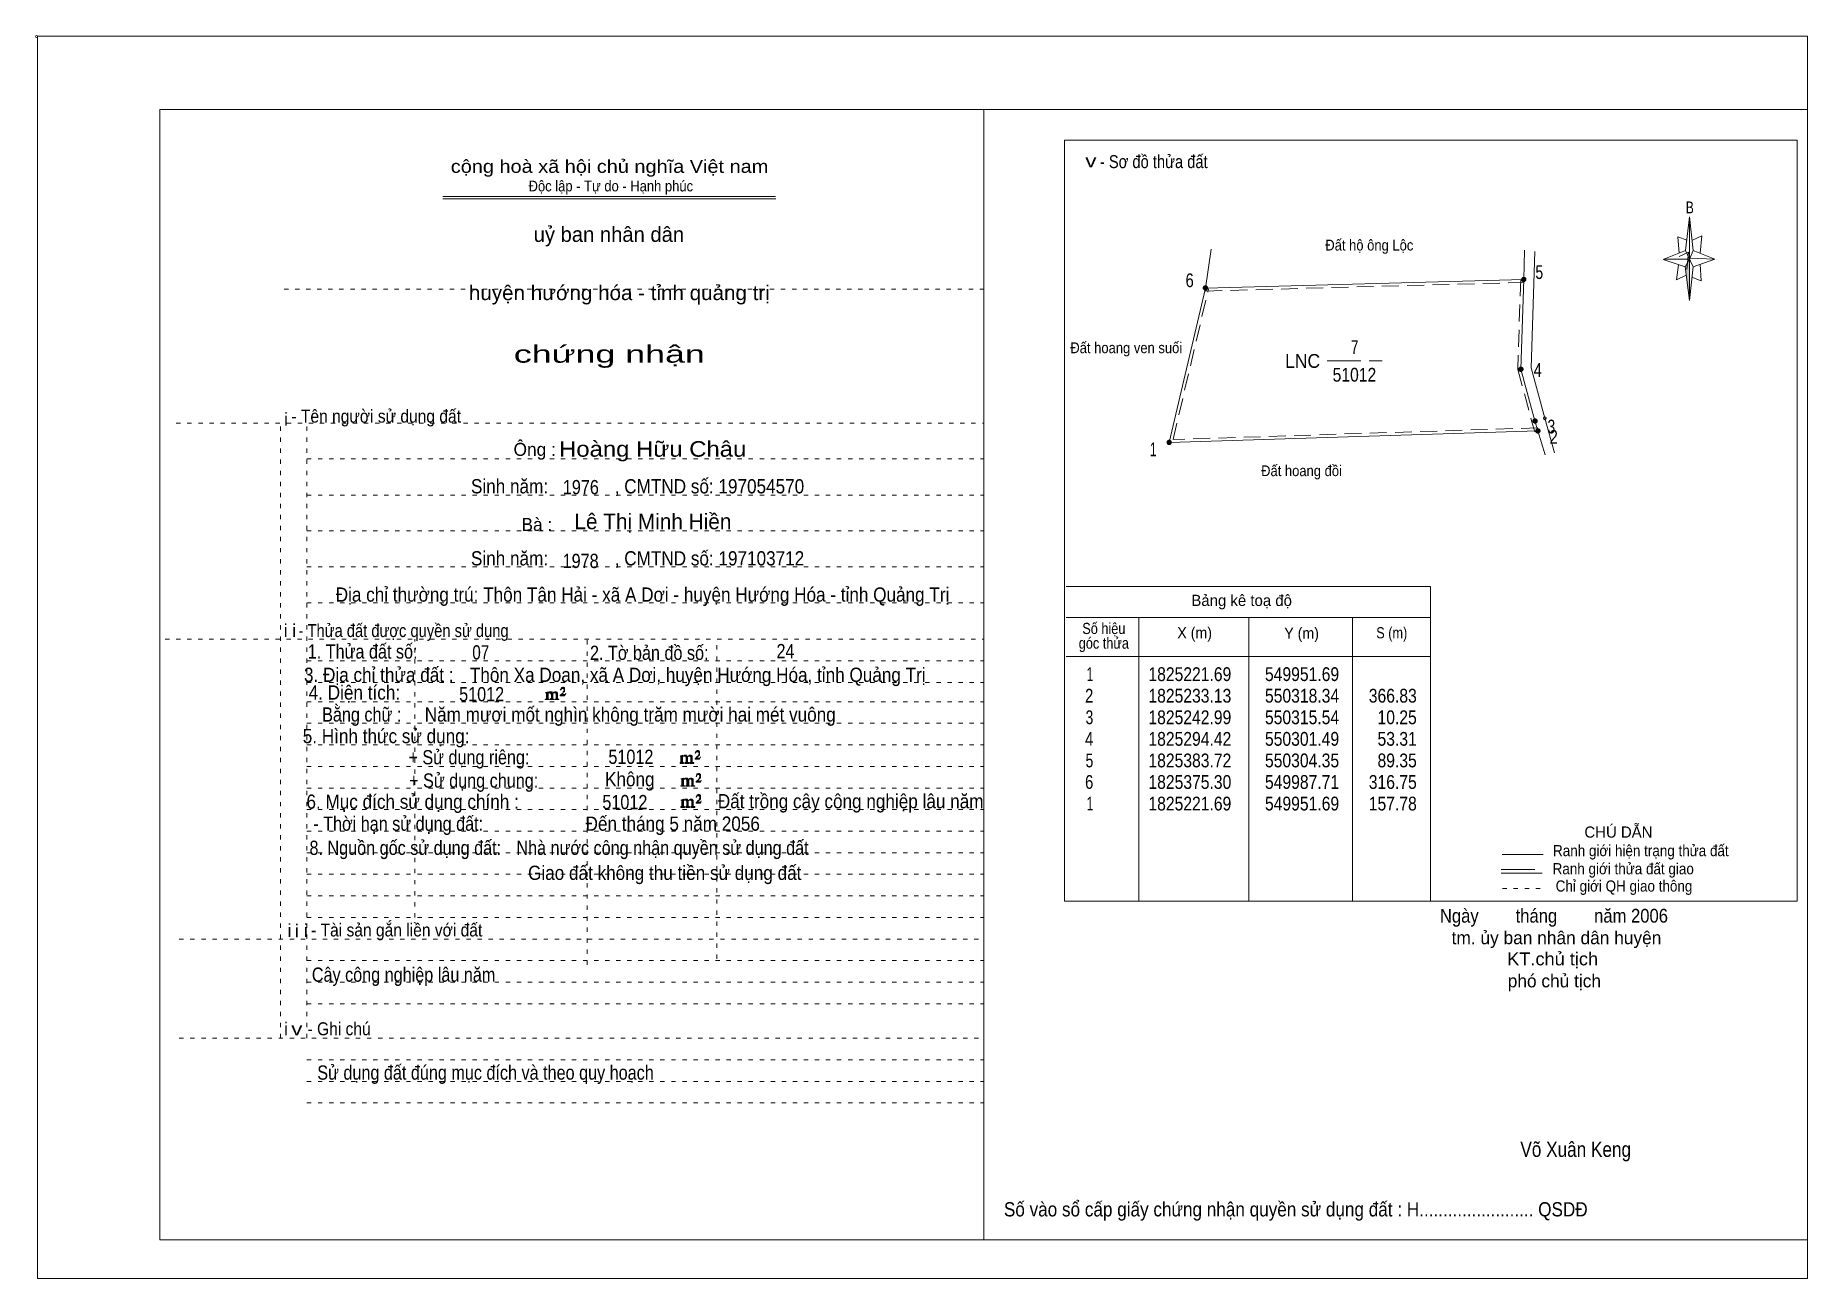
# Model space of a CAD drawing. Header units: centimetres. Extents: x -1.6 to 39.5, y -3.3 to 25.5.
import ezdxf
from ezdxf.enums import TextEntityAlignment as Align

# ---------------------------------------------------------------- set-up
doc = ezdxf.new("R2010")
doc.units = ezdxf.units.CM
doc.header["$LTSCALE"] = 0.13
doc.header["$PDMODE"] = 32
doc.header["$PDSIZE"] = 0.065
for name, pattern in [('DOTTED', [1.5, 0.3, -1.2]), ('LONG_DASHED', [7.5, 6, -1.5]), ('MEDIUM_DASHED', [4.5, 3, -1.5])]:
    doc.linetypes.add(name, pattern=pattern)
for name, color, linetype, lineweight in [('1', 7, 'DOTTED', 13), ('10', 7, 'Continuous', 13), ('32', 7, 'LONG_DASHED', 13), ('33', 7, 'LONG_DASHED', 13), ('4', 7, 'Continuous', 13), ('5', 7, 'Continuous', 13), ('50', 7, 'Continuous', 13)]:
    doc.layers.add(name, color=color, linetype=linetype, lineweight=lineweight)
doc.layers.add('30', color=7, linetype='Continuous')

msp = doc.modelspace()

# ---------------------------------------------------------------- hatches: boundary and pattern name
at = {"layer": '32'}
for points in [[(32.981, 19.839, 1), (32.881, 19.839, 1)], [(25.599, 19.643, 1), (25.499, 19.643, 1)], [(32.915, 17.757, 1), (32.815, 17.757, 1)], [(33.242, 16.558, 1), (33.142, 16.558, 1)], [(24.759, 16.062, 1), (24.66, 16.062, 1)], [(33.307, 16.328, 1), (33.208, 16.328, 1)]]:
    msp.add_hatch(color=256, dxfattribs=at).paths.add_polyline_path(points)
at = {"layer": '5'}
msp.add_hatch(color=256, dxfattribs=at).paths.add_polyline_path([(36.77, 20.31), (36.77, 19.35), (36.67, 20.13)])
at = {"layer": '50'}
for points in [[(10.27, 10.13), (10.27, 10.12), (10.27, 10.11), (10.25, 10.11), (10.24, 10.11), (10.24, 10.1), (10.33, 10.1), (10.33, 10.11), (10.32, 10.11), (10.31, 10.11), (10.31, 10.12), (10.31, 10.13), (10.31, 10.24), (10.31, 10.25), (10.32, 10.26), (10.34, 10.26), (10.35, 10.26), (10.36, 10.26), (10.37, 10.25), (10.39, 10.22), (10.39, 10.13), (10.37, 10.12), (10.37, 10.11), (10.36, 10.11), (10.35, 10.11), (10.35, 10.1), (10.44, 10.1), (10.44, 10.11), (10.43, 10.11), (10.42, 10.11), (10.42, 10.12), (10.42, 10.13), (10.42, 10.24), (10.44, 10.26), (10.45, 10.26), (10.46, 10.26), (10.49, 10.26), (10.49, 10.25), (10.5, 10.24), (10.5, 10.22), (10.5, 10.13), (10.5, 10.12), (10.49, 10.11), (10.49, 10.11), (10.47, 10.11), (10.47, 10.1), (10.56, 10.1), (10.56, 10.11), (10.55, 10.11), (10.54, 10.11), (10.53, 10.12), (10.53, 10.13), (10.53, 10.2), (10.53, 10.25), (10.53, 10.26), (10.52, 10.27), (10.5, 10.28), (10.47, 10.28), (10.46, 10.28), (10.44, 10.27), (10.41, 10.25), (10.41, 10.26), (10.4, 10.28), (10.39, 10.28), (10.37, 10.28), (10.35, 10.28), (10.34, 10.28), (10.32, 10.26), (10.31, 10.26), (10.31, 10.25), (10.31, 10.25), (10.31, 10.26), (10.31, 10.28), (10.24, 10.26), (10.24, 10.26), (10.25, 10.26), (10.27, 10.25), (10.27, 10.24), (10.27, 10.23)], [(10.69, 10.19), (10.72, 10.24), (10.72, 10.24), (10.71, 10.22), (10.69, 10.22), (10.68, 10.22), (10.63, 10.22), (10.66, 10.26), (10.67, 10.27), (10.69, 10.28), (10.69, 10.3), (10.69, 10.32), (10.69, 10.34), (10.69, 10.35), (10.69, 10.37), (10.68, 10.38), (10.67, 10.38), (10.66, 10.39), (10.65, 10.39), (10.63, 10.38), (10.63, 10.38), (10.62, 10.37), (10.61, 10.35), (10.59, 10.33), (10.61, 10.33), (10.61, 10.35), (10.62, 10.35), (10.63, 10.36), (10.65, 10.36), (10.66, 10.36), (10.67, 10.35), (10.68, 10.35), (10.68, 10.32), (10.68, 10.3), (10.66, 10.28), (10.66, 10.26), (10.65, 10.25), (10.59, 10.2), (10.59, 10.19)], [(13.39, 8.66), (13.39, 8.65), (13.39, 8.64), (13.38, 8.64), (13.37, 8.64), (13.37, 8.62), (13.45, 8.62), (13.45, 8.64), (13.44, 8.64), (13.43, 8.64), (13.43, 8.65), (13.43, 8.66), (13.43, 8.77), (13.43, 8.78), (13.44, 8.79), (13.47, 8.79), (13.48, 8.79), (13.49, 8.79), (13.5, 8.78), (13.51, 8.74), (13.51, 8.66), (13.5, 8.65), (13.5, 8.64), (13.49, 8.64), (13.48, 8.64), (13.48, 8.62), (13.57, 8.62), (13.57, 8.64), (13.55, 8.64), (13.54, 8.64), (13.54, 8.65), (13.54, 8.66), (13.54, 8.77), (13.57, 8.79), (13.58, 8.79), (13.59, 8.79), (13.61, 8.79), (13.61, 8.78), (13.62, 8.77), (13.62, 8.74), (13.62, 8.66), (13.62, 8.65), (13.61, 8.64), (13.61, 8.64), (13.6, 8.64), (13.6, 8.62), (13.69, 8.62), (13.69, 8.64), (13.67, 8.64), (13.66, 8.64), (13.65, 8.65), (13.65, 8.66), (13.65, 8.73), (13.65, 8.78), (13.65, 8.79), (13.64, 8.8), (13.62, 8.81), (13.6, 8.81), (13.59, 8.81), (13.57, 8.8), (13.53, 8.78), (13.53, 8.79), (13.52, 8.81), (13.51, 8.81), (13.5, 8.81), (13.48, 8.81), (13.47, 8.81), (13.44, 8.79), (13.43, 8.79), (13.43, 8.78), (13.43, 8.78), (13.43, 8.79), (13.43, 8.81), (13.37, 8.79), (13.37, 8.79), (13.38, 8.79), (13.39, 8.78), (13.39, 8.77), (13.39, 8.76)], [(13.82, 8.72), (13.84, 8.77), (13.84, 8.77), (13.83, 8.74), (13.82, 8.74), (13.81, 8.74), (13.75, 8.74), (13.79, 8.79), (13.8, 8.8), (13.82, 8.81), (13.82, 8.83), (13.82, 8.84), (13.82, 8.87), (13.82, 8.88), (13.82, 8.9), (13.81, 8.91), (13.8, 8.91), (13.79, 8.92), (13.77, 8.92), (13.75, 8.91), (13.75, 8.91), (13.74, 8.9), (13.73, 8.88), (13.72, 8.86), (13.73, 8.86), (13.73, 8.88), (13.74, 8.88), (13.75, 8.89), (13.77, 8.89), (13.79, 8.89), (13.8, 8.88), (13.81, 8.88), (13.81, 8.84), (13.81, 8.83), (13.79, 8.81), (13.79, 8.79), (13.77, 8.78), (13.72, 8.73), (13.72, 8.72)], [(13.41, 8.12), (13.41, 8.11), (13.41, 8.1), (13.4, 8.1), (13.39, 8.1), (13.39, 8.09), (13.48, 8.09), (13.48, 8.1), (13.47, 8.1), (13.45, 8.1), (13.45, 8.11), (13.45, 8.12), (13.45, 8.23), (13.45, 8.24), (13.47, 8.26), (13.49, 8.26), (13.5, 8.26), (13.51, 8.26), (13.52, 8.24), (13.53, 8.21), (13.53, 8.12), (13.52, 8.11), (13.52, 8.1), (13.51, 8.1), (13.5, 8.1), (13.5, 8.09), (13.59, 8.09), (13.59, 8.1), (13.58, 8.1), (13.57, 8.1), (13.57, 8.11), (13.57, 8.12), (13.57, 8.23), (13.59, 8.26), (13.6, 8.26), (13.61, 8.26), (13.63, 8.26), (13.63, 8.24), (13.64, 8.23), (13.64, 8.21), (13.64, 8.12), (13.64, 8.11), (13.63, 8.1), (13.63, 8.1), (13.62, 8.1), (13.62, 8.09), (13.71, 8.09), (13.71, 8.1), (13.7, 8.1), (13.69, 8.1), (13.67, 8.11), (13.67, 8.12), (13.67, 8.2), (13.67, 8.24), (13.67, 8.26), (13.66, 8.27), (13.64, 8.28), (13.62, 8.28), (13.61, 8.28), (13.59, 8.27), (13.55, 8.24), (13.55, 8.26), (13.54, 8.28), (13.53, 8.28), (13.52, 8.28), (13.5, 8.28), (13.49, 8.28), (13.47, 8.26), (13.45, 8.26), (13.45, 8.24), (13.45, 8.24), (13.45, 8.26), (13.45, 8.28), (13.39, 8.26), (13.39, 8.26), (13.4, 8.26), (13.41, 8.24), (13.41, 8.23), (13.41, 8.22)], [(13.84, 8.19), (13.86, 8.23), (13.86, 8.23), (13.85, 8.21), (13.84, 8.21), (13.83, 8.21), (13.77, 8.21), (13.81, 8.26), (13.82, 8.27), (13.84, 8.28), (13.84, 8.3), (13.84, 8.31), (13.84, 8.33), (13.84, 8.34), (13.84, 8.37), (13.83, 8.38), (13.82, 8.38), (13.81, 8.39), (13.8, 8.39), (13.77, 8.38), (13.77, 8.38), (13.76, 8.37), (13.75, 8.34), (13.74, 8.32), (13.75, 8.32), (13.75, 8.34), (13.76, 8.34), (13.77, 8.36), (13.8, 8.36), (13.81, 8.36), (13.82, 8.34), (13.83, 8.34), (13.83, 8.31), (13.83, 8.3), (13.81, 8.28), (13.81, 8.26), (13.8, 8.24), (13.74, 8.2), (13.74, 8.19)], [(13.84, 7.7), (13.86, 7.75), (13.86, 7.75), (13.85, 7.72), (13.84, 7.72), (13.83, 7.72), (13.77, 7.72), (13.81, 7.77), (13.82, 7.78), (13.84, 7.79), (13.84, 7.81), (13.84, 7.82), (13.84, 7.85), (13.84, 7.86), (13.84, 7.88), (13.83, 7.89), (13.82, 7.89), (13.81, 7.9), (13.79, 7.9), (13.77, 7.89), (13.77, 7.89), (13.76, 7.88), (13.75, 7.86), (13.74, 7.84), (13.75, 7.84), (13.75, 7.86), (13.76, 7.86), (13.77, 7.87), (13.79, 7.87), (13.81, 7.87), (13.82, 7.86), (13.83, 7.86), (13.83, 7.82), (13.83, 7.81), (13.81, 7.79), (13.81, 7.77), (13.79, 7.76), (13.74, 7.71), (13.74, 7.7)], [(13.41, 7.64), (13.41, 7.63), (13.41, 7.62), (13.4, 7.62), (13.39, 7.62), (13.39, 7.6), (13.47, 7.6), (13.47, 7.62), (13.46, 7.62), (13.45, 7.62), (13.45, 7.63), (13.45, 7.64), (13.45, 7.75), (13.45, 7.76), (13.46, 7.77), (13.49, 7.77), (13.5, 7.77), (13.51, 7.77), (13.52, 7.76), (13.53, 7.72), (13.53, 7.64), (13.52, 7.63), (13.52, 7.62), (13.51, 7.62), (13.5, 7.62), (13.5, 7.6), (13.59, 7.6), (13.59, 7.62), (13.57, 7.62), (13.56, 7.62), (13.56, 7.63), (13.56, 7.64), (13.56, 7.75), (13.59, 7.77), (13.6, 7.77), (13.61, 7.77), (13.63, 7.77), (13.63, 7.76), (13.64, 7.75), (13.64, 7.72), (13.64, 7.64), (13.64, 7.63), (13.63, 7.62), (13.63, 7.62), (13.62, 7.62), (13.62, 7.6), (13.71, 7.6), (13.71, 7.62), (13.69, 7.62), (13.68, 7.62), (13.67, 7.63), (13.67, 7.64), (13.67, 7.71), (13.67, 7.76), (13.67, 7.77), (13.66, 7.78), (13.64, 7.79), (13.62, 7.79), (13.61, 7.79), (13.59, 7.78), (13.55, 7.76), (13.55, 7.77), (13.54, 7.79), (13.53, 7.79), (13.52, 7.79), (13.5, 7.79), (13.49, 7.79), (13.46, 7.77), (13.45, 7.77), (13.45, 7.76), (13.45, 7.76), (13.45, 7.77), (13.45, 7.79), (13.39, 7.77), (13.39, 7.77), (13.4, 7.77), (13.41, 7.76), (13.41, 7.75), (13.41, 7.74)]]:
    msp.add_hatch(color=256, dxfattribs=at).paths.add_polyline_path(points)

# ---------------------------------------------------------------- linework, layer by layer
at = {"layer": '1', "linetype": 'Continuous'}
for p, q in [((1.31, -2.42), (1.31, 23.78)), ((1.31, 23.78), (39.51, 23.78)), ((20.41, -2.42), (20.41, 23.78)), ((39.51, -2.42), (39.51, 23.78)), ((7.87, 21.76), (15.58, 21.76)), ((7.87, 21.71), (15.59, 21.71)), ((36.67, 20.13), (36.16, 20.3)), ((1.31, -2.42), (39.51, -2.42))]:
    msp.add_line(p, q, dxfattribs=at)
at = {"layer": '1'}
for p, q in [((4.19, 19.61), (20.41, 19.61)), ((1.69, 16.51), (20.41, 16.51)), ((4.11, 2.25), (4.11, 16.51)), ((4.72, 2.25), (4.72, 16.51)), ((4.72, 15.68), (20.41, 15.68)), ((4.72, 14.84), (20.41, 14.84)), ((4.72, 14.01), (20.41, 14.01)), ((4.72, 13.18), (20.41, 13.18)), ((4.72, 12.34), (20.41, 12.34)), ((1.43, 11.5), (20.41, 11.5)), ((7.22, 5.05), (7.22, 11.5)), ((11.22, 3.95), (11.22, 11.5)), ((14.22, 4.09), (14.22, 11.5)), ((4.72, 11), (20.41, 11)), ((4.72, 10.5), (20.41, 10.5)), ((4.72, 10.05), (20.41, 10.05)), ((4.72, 9.55), (20.41, 9.55)), ((4.72, 9.05), (20.41, 9.05)), ((4.72, 8.55), (20.41, 8.55)), ((4.72, 8.05), (20.41, 8.05)), ((4.72, 7.55), (20.41, 7.55)), ((4.72, 7.05), (20.41, 7.05)), ((4.72, 6.55), (20.41, 6.55)), ((4.72, 6.05), (20.41, 6.05)), ((4.72, 5.55), (20.41, 5.55)), ((4.72, 5.05), (20.41, 5.05)), ((1.76, 4.55), (20.41, 4.55)), ((4.72, 4.05), (20.41, 4.05)), ((4.72, 3.55), (20.41, 3.55)), ((4.72, 3.05), (20.41, 3.05)), ((1.76, 2.25), (20.41, 2.25)), ((4.72, 1.75), (20.41, 1.75)), ((4.72, 1.25), (20.41, 1.25)), ((4.72, 0.75), (20.41, 0.75))]:
    msp.add_line(p, q, dxfattribs=at)
at = {"layer": '1', "linetype": 'Continuous'}
msp.add_lwpolyline([(-1.53, -3.32), (39.51, -3.32), (39.51, 25.48), (-1.53, 25.48)], close=True, dxfattribs=at)
msp.add_lwpolyline([(36.68, 19.93), (36.47, 19.83), (36.52, 20.18)], dxfattribs=at)
at = {"layer": '10'}
for p, q in [((25.55, 19.64), (25.68, 20.54)), ((32.95, 20.52), (32.93, 19.84)), ((33.42, 16.62), (33.64, 15.82)), ((33.26, 16.33), (33.43, 15.77))]:
    msp.add_line(p, q, dxfattribs=at)
at = {"layer": '10', "linetype": 'MEDIUM_DASHED'}
msp.add_line((25.55, 19.57), (32.93, 19.77), dxfattribs=at)
at = {"layer": '10'}
for points in [[(33.19, 20.49), (33.1, 17.79), (33.42, 16.62)], [(33.26, 16.33), (24.71, 16.06), (25.55, 19.64), (32.93, 19.84)], [(32.93, 19.84), (32.86, 17.76), (33.19, 16.56), (33.26, 16.33)]]:
    msp.add_lwpolyline(points, dxfattribs=at)
at = {"layer": '10', "linetype": 'MEDIUM_DASHED'}
for points in [[(32.86, 19.84), (32.79, 17.75), (33.12, 16.54), (33.19, 16.31)], [(33.26, 16.4), (24.8, 16.13), (25.62, 19.62)]]:
    msp.add_lwpolyline(points, dxfattribs=at)
at = {"layer": '10'}
msp.add_point((33.42, 16.62), dxfattribs=at)
at = {"layer": '32'}
for centre in [(32.931, 19.839), (25.549, 19.643), (32.865, 17.757), (33.192, 16.558), (24.709, 16.062), (33.258, 16.328)]:
    msp.add_circle(centre, 0.05, dxfattribs=at)
at = {"layer": '33'}
msp.add_line((28.37, 17.95), (29.65, 17.95), dxfattribs=at)
at = {"layer": '4'}
for p, q in [((22.32, 12.72), (30.77, 12.72)), ((30.77, 5.43), (30.77, 12.72)), ((22.32, 12), (30.77, 12)), ((24.01, 5.43), (24.01, 12)), ((26.56, 5.43), (26.56, 12)), ((28.96, 12), (28.96, 5.43)), ((22.32, 11.1), (30.77, 11.1)), ((32.43, 6.51), (33.38, 6.51)), ((32.41, 6.08), (33.36, 6.08))]:
    msp.add_line(p, q, dxfattribs=at)
at = {"layer": '4', "linetype": 'LONG_DASHED'}
msp.add_line((32.41, 6.16), (33.36, 6.16), dxfattribs=at)
at = {"layer": '4', "linetype": 'DOTTED'}
msp.add_line((32.44, 5.72), (33.43, 5.72), dxfattribs=at)
at = {"layer": '4'}
msp.add_lwpolyline([(22.28, 23.07), (39.27, 23.07), (39.27, 5.43), (22.28, 5.43)], close=True, dxfattribs=at)
msp.add_circle((-1.55, 25.47), 0.025, dxfattribs=at)
at = {"layer": '5'}
for p, q in [((36.68, 20.51), (36.77, 21.29)), ((36.86, 20.51), (37.36, 20.31)), ((37.02, 20.19), (37.04, 19.81)), ((36.86, 20.13), (36.77, 19.35)), ((37.04, 19.81), (36.83, 19.89))]:
    msp.add_line(p, q, dxfattribs=at)
for points in [[(36.77, 21.29), (36.86, 20.51), (36.77, 20.31)], [(36.77, 20.31), (36.18, 20.31), (36.68, 20.51), (36.86, 20.13), (37.36, 20.31), (36.77, 20.33)], [(36.77, 20.31), (36.77, 19.35), (36.67, 20.13)]]:
    msp.add_lwpolyline(points, close=True, dxfattribs=at)
for points in [[(36.71, 20.75), (36.5, 20.83), (36.53, 20.45)], [(36.84, 20.75), (37.06, 20.85), (37.02, 20.45)], [(36.77, 20.31), (36.68, 20.51), (36.18, 20.31)], [(36.53, 20.37), (36.75, 20.47), (36.71, 20.07)], [(36.77, 20.31), (36.86, 20.13), (37.36, 20.31)]]:
    msp.add_lwpolyline(points, dxfattribs=at)
at = {"layer": '50'}
for points in [[(10.27, 10.13), (10.27, 10.12), (10.27, 10.11), (10.25, 10.11), (10.24, 10.11), (10.24, 10.1), (10.33, 10.1), (10.33, 10.11), (10.32, 10.11), (10.31, 10.11), (10.31, 10.12), (10.31, 10.13), (10.31, 10.24), (10.31, 10.25), (10.32, 10.26), (10.34, 10.26), (10.35, 10.26), (10.36, 10.26), (10.37, 10.25), (10.39, 10.22), (10.39, 10.13), (10.37, 10.12), (10.37, 10.11), (10.36, 10.11), (10.35, 10.11), (10.35, 10.1), (10.44, 10.1), (10.44, 10.11), (10.43, 10.11), (10.42, 10.11), (10.42, 10.12), (10.42, 10.13), (10.42, 10.24), (10.44, 10.26), (10.45, 10.26), (10.46, 10.26), (10.49, 10.26), (10.49, 10.25), (10.5, 10.24), (10.5, 10.22), (10.5, 10.13), (10.5, 10.12), (10.49, 10.11), (10.49, 10.11), (10.47, 10.11), (10.47, 10.1), (10.56, 10.1), (10.56, 10.11), (10.55, 10.11), (10.54, 10.11), (10.53, 10.12), (10.53, 10.13), (10.53, 10.2), (10.53, 10.25), (10.53, 10.26), (10.52, 10.27), (10.5, 10.28), (10.47, 10.28), (10.46, 10.28), (10.44, 10.27), (10.41, 10.25), (10.41, 10.26), (10.4, 10.28), (10.39, 10.28), (10.37, 10.28), (10.35, 10.28), (10.34, 10.28), (10.32, 10.26), (10.31, 10.26), (10.31, 10.25), (10.31, 10.25), (10.31, 10.26), (10.31, 10.28), (10.24, 10.26), (10.24, 10.26), (10.25, 10.26), (10.27, 10.25), (10.27, 10.24), (10.27, 10.23)], [(10.69, 10.19), (10.72, 10.24), (10.72, 10.24), (10.71, 10.22), (10.69, 10.22), (10.68, 10.22), (10.63, 10.22), (10.66, 10.26), (10.67, 10.27), (10.69, 10.28), (10.69, 10.3), (10.69, 10.32), (10.69, 10.34), (10.69, 10.35), (10.69, 10.37), (10.68, 10.38), (10.67, 10.38), (10.66, 10.39), (10.65, 10.39), (10.63, 10.38), (10.63, 10.38), (10.62, 10.37), (10.61, 10.35), (10.59, 10.33), (10.61, 10.33), (10.61, 10.35), (10.62, 10.35), (10.63, 10.36), (10.65, 10.36), (10.66, 10.36), (10.67, 10.35), (10.68, 10.35), (10.68, 10.32), (10.68, 10.3), (10.66, 10.28), (10.66, 10.26), (10.65, 10.25), (10.59, 10.2), (10.59, 10.19)], [(13.39, 8.66), (13.39, 8.65), (13.39, 8.64), (13.38, 8.64), (13.37, 8.64), (13.37, 8.62), (13.45, 8.62), (13.45, 8.64), (13.44, 8.64), (13.43, 8.64), (13.43, 8.65), (13.43, 8.66), (13.43, 8.77), (13.43, 8.78), (13.44, 8.79), (13.47, 8.79), (13.48, 8.79), (13.49, 8.79), (13.5, 8.78), (13.51, 8.74), (13.51, 8.66), (13.5, 8.65), (13.5, 8.64), (13.49, 8.64), (13.48, 8.64), (13.48, 8.62), (13.57, 8.62), (13.57, 8.64), (13.55, 8.64), (13.54, 8.64), (13.54, 8.65), (13.54, 8.66), (13.54, 8.77), (13.57, 8.79), (13.58, 8.79), (13.59, 8.79), (13.61, 8.79), (13.61, 8.78), (13.62, 8.77), (13.62, 8.74), (13.62, 8.66), (13.62, 8.65), (13.61, 8.64), (13.61, 8.64), (13.6, 8.64), (13.6, 8.62), (13.69, 8.62), (13.69, 8.64), (13.67, 8.64), (13.66, 8.64), (13.65, 8.65), (13.65, 8.66), (13.65, 8.73), (13.65, 8.78), (13.65, 8.79), (13.64, 8.8), (13.62, 8.81), (13.6, 8.81), (13.59, 8.81), (13.57, 8.8), (13.53, 8.78), (13.53, 8.79), (13.52, 8.81), (13.51, 8.81), (13.5, 8.81), (13.48, 8.81), (13.47, 8.81), (13.44, 8.79), (13.43, 8.79), (13.43, 8.78), (13.43, 8.78), (13.43, 8.79), (13.43, 8.81), (13.37, 8.79), (13.37, 8.79), (13.38, 8.79), (13.39, 8.78), (13.39, 8.77), (13.39, 8.76)], [(13.82, 8.72), (13.84, 8.77), (13.84, 8.77), (13.83, 8.74), (13.82, 8.74), (13.81, 8.74), (13.75, 8.74), (13.79, 8.79), (13.8, 8.8), (13.82, 8.81), (13.82, 8.83), (13.82, 8.84), (13.82, 8.87), (13.82, 8.88), (13.82, 8.9), (13.81, 8.91), (13.8, 8.91), (13.79, 8.92), (13.77, 8.92), (13.75, 8.91), (13.75, 8.91), (13.74, 8.9), (13.73, 8.88), (13.72, 8.86), (13.73, 8.86), (13.73, 8.88), (13.74, 8.88), (13.75, 8.89), (13.77, 8.89), (13.79, 8.89), (13.8, 8.88), (13.81, 8.88), (13.81, 8.84), (13.81, 8.83), (13.79, 8.81), (13.79, 8.79), (13.77, 8.78), (13.72, 8.73), (13.72, 8.72)], [(13.41, 8.12), (13.41, 8.11), (13.41, 8.1), (13.4, 8.1), (13.39, 8.1), (13.39, 8.09), (13.48, 8.09), (13.48, 8.1), (13.47, 8.1), (13.45, 8.1), (13.45, 8.11), (13.45, 8.12), (13.45, 8.23), (13.45, 8.24), (13.47, 8.26), (13.49, 8.26), (13.5, 8.26), (13.51, 8.26), (13.52, 8.24), (13.53, 8.21), (13.53, 8.12), (13.52, 8.11), (13.52, 8.1), (13.51, 8.1), (13.5, 8.1), (13.5, 8.09), (13.59, 8.09), (13.59, 8.1), (13.58, 8.1), (13.57, 8.1), (13.57, 8.11), (13.57, 8.12), (13.57, 8.23), (13.59, 8.26), (13.6, 8.26), (13.61, 8.26), (13.63, 8.26), (13.63, 8.24), (13.64, 8.23), (13.64, 8.21), (13.64, 8.12), (13.64, 8.11), (13.63, 8.1), (13.63, 8.1), (13.62, 8.1), (13.62, 8.09), (13.71, 8.09), (13.71, 8.1), (13.7, 8.1), (13.69, 8.1), (13.67, 8.11), (13.67, 8.12), (13.67, 8.2), (13.67, 8.24), (13.67, 8.26), (13.66, 8.27), (13.64, 8.28), (13.62, 8.28), (13.61, 8.28), (13.59, 8.27), (13.55, 8.24), (13.55, 8.26), (13.54, 8.28), (13.53, 8.28), (13.52, 8.28), (13.5, 8.28), (13.49, 8.28), (13.47, 8.26), (13.45, 8.26), (13.45, 8.24), (13.45, 8.24), (13.45, 8.26), (13.45, 8.28), (13.39, 8.26), (13.39, 8.26), (13.4, 8.26), (13.41, 8.24), (13.41, 8.23), (13.41, 8.22)], [(13.84, 8.19), (13.86, 8.23), (13.86, 8.23), (13.85, 8.21), (13.84, 8.21), (13.83, 8.21), (13.77, 8.21), (13.81, 8.26), (13.82, 8.27), (13.84, 8.28), (13.84, 8.3), (13.84, 8.31), (13.84, 8.33), (13.84, 8.34), (13.84, 8.37), (13.83, 8.38), (13.82, 8.38), (13.81, 8.39), (13.8, 8.39), (13.77, 8.38), (13.77, 8.38), (13.76, 8.37), (13.75, 8.34), (13.74, 8.32), (13.75, 8.32), (13.75, 8.34), (13.76, 8.34), (13.77, 8.36), (13.8, 8.36), (13.81, 8.36), (13.82, 8.34), (13.83, 8.34), (13.83, 8.31), (13.83, 8.3), (13.81, 8.28), (13.81, 8.26), (13.8, 8.24), (13.74, 8.2), (13.74, 8.19)], [(13.84, 7.7), (13.86, 7.75), (13.86, 7.75), (13.85, 7.72), (13.84, 7.72), (13.83, 7.72), (13.77, 7.72), (13.81, 7.77), (13.82, 7.78), (13.84, 7.79), (13.84, 7.81), (13.84, 7.82), (13.84, 7.85), (13.84, 7.86), (13.84, 7.88), (13.83, 7.89), (13.82, 7.89), (13.81, 7.9), (13.79, 7.9), (13.77, 7.89), (13.77, 7.89), (13.76, 7.88), (13.75, 7.86), (13.74, 7.84), (13.75, 7.84), (13.75, 7.86), (13.76, 7.86), (13.77, 7.87), (13.79, 7.87), (13.81, 7.87), (13.82, 7.86), (13.83, 7.86), (13.83, 7.82), (13.83, 7.81), (13.81, 7.79), (13.81, 7.77), (13.79, 7.76), (13.74, 7.71), (13.74, 7.7)], [(13.41, 7.64), (13.41, 7.63), (13.41, 7.62), (13.4, 7.62), (13.39, 7.62), (13.39, 7.6), (13.47, 7.6), (13.47, 7.62), (13.46, 7.62), (13.45, 7.62), (13.45, 7.63), (13.45, 7.64), (13.45, 7.75), (13.45, 7.76), (13.46, 7.77), (13.49, 7.77), (13.5, 7.77), (13.51, 7.77), (13.52, 7.76), (13.53, 7.72), (13.53, 7.64), (13.52, 7.63), (13.52, 7.62), (13.51, 7.62), (13.5, 7.62), (13.5, 7.6), (13.59, 7.6), (13.59, 7.62), (13.57, 7.62), (13.56, 7.62), (13.56, 7.63), (13.56, 7.64), (13.56, 7.75), (13.59, 7.77), (13.6, 7.77), (13.61, 7.77), (13.63, 7.77), (13.63, 7.76), (13.64, 7.75), (13.64, 7.72), (13.64, 7.64), (13.64, 7.63), (13.63, 7.62), (13.63, 7.62), (13.62, 7.62), (13.62, 7.6), (13.71, 7.6), (13.71, 7.62), (13.69, 7.62), (13.68, 7.62), (13.67, 7.63), (13.67, 7.64), (13.67, 7.71), (13.67, 7.76), (13.67, 7.77), (13.66, 7.78), (13.64, 7.79), (13.62, 7.79), (13.61, 7.79), (13.59, 7.78), (13.55, 7.76), (13.55, 7.77), (13.54, 7.79), (13.53, 7.79), (13.52, 7.79), (13.5, 7.79), (13.49, 7.79), (13.46, 7.77), (13.45, 7.77), (13.45, 7.76), (13.45, 7.76), (13.45, 7.77), (13.45, 7.79), (13.39, 7.77), (13.39, 7.77), (13.4, 7.77), (13.41, 7.76), (13.41, 7.75), (13.41, 7.74)]]:
    msp.add_lwpolyline(points, close=True, dxfattribs=at)

# ---------------------------------------------------------------- texts
at = {"layer": '1'}
for s, height, width, p in [('cộng hoà xã hội chủ nghĩa Việt nam', 0.3, 1.15, (11.735, 22.31)), ('v', 0.3, 1.3, (22.895, 22.44)), ('- Sơ đồ thửa đất ', 0.3, 0.85, (24.4, 22.42)), ('Độc lập - Tự do - Hạnh phúc', 0.25, 0.9, (11.765, 21.88)), ('chứng nhận', 0.4, 1.55, (11.73, 17.91)), ('- Tên người sử dụng đất', 0.3, 0.9, (6.325, 16.52)), ('- Thửa đất được quyền sử dụng', 0.3, 0.85, (6.96, 11.55)), ('- Tài sản gắn liền với đất ', 0.3, 0.9, (6.85, 4.61)), ('v', 0.3, 1.3, (4.485, 2.32)), ('- Ghi chú', 0.3, 0.9, (5.465, 2.32))]:
    msp.add_text(s, height=height, dxfattribs=dict(at, width=width)).set_placement(p, align=Align.CENTER)
for s, height, p in [('uỷ ban nhân dân', 0.35, (11.72, 20.71)), ('i', 0.3, (4.235, 16.45)), ('i', 0.3, (4.225, 11.55)), ('i', 0.3, (4.425, 11.55)), ('i', 0.3, (4.315, 4.6)), ('i', 0.3, (4.485, 4.59)), ('i', 0.3, (4.695, 4.6)), ('i', 0.3, (4.235, 2.32))]:
    msp.add_text(s, height=height, dxfattribs=at).set_placement(p, align=Align.CENTER)
at = {"layer": '10'}
for s, height, width, p in [('Đất hộ ông Lộc', 0.25, 0.9, (29.35, 20.51)), ('Đất hoang ven suối', 0.25, 0.9, (23.715, 18.13)), ('Đất hoang đồi ', 0.25, 0.9, (27.82, 15.28)), ('Võ Xuân Keng', 0.35, 0.85, (34.135, -0.5))]:
    msp.add_text(s, height=height, dxfattribs=dict(at, width=width)).set_placement(p, align=Align.CENTER)
at = {"layer": '30'}
for s, width, p in [('1', 0.65, (22.95, 10.53)), ('1825221.69', 0.85, (26.15, 10.53)), ('549951.69', 0.85, (28.65, 10.53)), ('549951.69', 0.85, (28.65, 10.53)), ('2', 0.8, (22.95, 10.03)), ('1825233.13', 0.85, (26.15, 10.03)), ('550318.34', 0.85, (28.65, 10.03)), ('366.83', 0.85, (30.45, 10.03)), ('3', 0.75, (22.95, 9.53)), ('1825242.99', 0.85, (26.15, 9.53)), ('550315.54', 0.85, (28.65, 9.53)), ('10.25', 0.85, (30.45, 9.53)), ('4', 0.8, (22.95, 9.03)), ('1825294.42', 0.85, (26.15, 9.03)), ('550301.49', 0.85, (28.65, 9.03)), ('53.31', 0.85, (30.45, 9.03)), ('5', 0.75, (22.95, 8.53)), ('1825383.72', 0.85, (26.15, 8.53)), ('550304.35', 0.85, (28.65, 8.53)), ('89.35', 0.85, (30.45, 8.53)), ('6', 0.8, (22.95, 8.03)), ('1825375.30', 0.85, (26.15, 8.03)), ('549987.71', 0.85, (28.65, 8.03)), ('316.75', 0.85, (30.45, 8.03)), ('1', 0.65, (22.95, 7.53)), ('1825221.69', 0.85, (26.15, 7.53)), ('549951.69', 0.85, (28.65, 7.53)), ('157.78', 0.85, (30.45, 7.53))]:
    msp.add_text(s, height=0.32, dxfattribs=dict(at, width=width)).set_placement(p, align=Align.RIGHT)
at = {"layer": '32'}
for s, width, p in [('5', 0.75, (33.29, 19.85)), ('6', 0.8, (25.185, 19.66)), ('4', 0.8, (33.255, 17.58)), ('3', 0.75, (33.57, 16.27)), ('1', 0.65, (24.34, 15.74)), ('2', 0.8, (33.625, 16.03))]:
    msp.add_text(s, height=0.32, dxfattribs=dict(at, width=width)).set_placement(p, align=Align.CENTER)
at = {"layer": '33', "width": 0.95}
msp.add_text('LNC', height=0.32, dxfattribs=at).set_placement((28.21, 17.79), align=Align.RIGHT)
at = {"layer": '33'}
for s, width, p in [('7', 0.75, (29.01, 18.11)), ('51012', 0.85, (29.005, 17.47))]:
    msp.add_text(s, height=0.32, dxfattribs=dict(at, width=width)).set_placement(p, align=Align.CENTER)
at = {"layer": '4'}
for s, p in [('Bảng kê toạ độ', (26.39, 12.27)), ('CHÚ DẪN', (35.125, 6.9))]:
    msp.add_text(s, height=0.2591, dxfattribs=at).set_placement(p, align=Align.CENTER)
for s, width, p in [('góc thửa', 0.85, (23.195, 11.28)), ('Số hiệu', 0.85, (23.195, 11.62)), ('X (m)', 0.95, (25.3, 11.52)), ('Y (m)', 0.95, (27.78, 11.51)), ('S (m)', 0.85, (29.87, 11.52)), ('Ranh giới hiện trạng thửa đất', 0.9, (35.645, 6.47)), ('Ranh giới thửa đất giao ', 0.9, (35.28, 6.05)), ('Chỉ giới QH giao thông', 0.9, (35.255, 5.65))]:
    msp.add_text(s, height=0.2591, dxfattribs=dict(at, width=width)).set_placement(p, align=Align.CENTER)
at = {"layer": '5', "width": 0.75}
msp.add_text('B', height=0.276, dxfattribs=at).set_placement((36.78, 21.37), align=Align.CENTER)
at = {"layer": '50'}
for s, height, width, p in [('  huyện hướng hóa - tỉnh quảng trị', 0.34, 1.05, (11.83, 19.36)), ('Hoàng Hữu Châu', 0.36, 1.15, (12.735, 15.73)), ('Sinh năm:              , CMTND số: 197054570', 0.33, 0.9, (12.385, 14.88)), ('1976', 0.33, 0.85, (11.07, 14.86)), ('Sinh năm:              , CMTND số: 197103712', 0.33, 0.9, (12.385, 13.21)), ('1978', 0.33, 0.85, (11.065, 13.15)), ('Địa chỉ thường trú: Thôn Tân Hải - xã A Dơi - huyện Hướng Hóa - tỉnh Quảng Trị', 0.33, 0.9, (12.5, 12.37)), ('1. Thửa đất số:  ', 0.33, 0.85, (6.115, 11.05)), ('07', 0.33, 0.8, (8.75, 11.03)), ('2. Tờ bản đồ số:  ', 0.33, 0.85, (12.76, 11.02)), ('24', 0.33, 0.85, (15.815, 11.06)), ('3. Địa chỉ thửa đất : ', 0.33, 0.9, (6.44, 10.51)), ('Thôn Xa Doan, xã A Dơi, huyện Hướng Hóa, tỉnh Quảng Trị', 0.33, 0.9, (13.78, 10.51)), ('4. Diện tích: ', 0.33, 0.9, (5.875, 10.1)), ('51012', 0.33, 0.85, (8.77, 10.06)), ('Bằng chữ :', 0.33, 0.85, (5.99, 9.59)), ('Năm mươi mốt nghìn không trăm mười hai mét vuông', 0.33, 0.9, (12.215, 9.59)), ('5. Hình thức sử dụng:', 0.33, 0.9, (6.555, 9.09)), ('+ Sử dụng riêng:', 0.33, 0.85, (8.475, 8.6)), ('51012', 0.33, 0.85, (12.23, 8.61)), ('+ Sử dụng chung:', 0.33, 0.85, (8.585, 8.06)), ('Không', 0.33, 0.9, (12.205, 8.09)), ('6. Mục đích sử dụng chính :', 0.33, 0.9, (7.17, 7.57)), ('51012', 0.33, 0.85, (12.09, 7.56)), ('Đất trồng cây công nghiệp lâu năm', 0.33, 0.9, (17.325, 7.58)), ('- Thời hạn sử dụng đất:', 0.33, 0.85, (6.835, 7.06)), ('Đến tháng 5 năm 2056', 0.33, 0.9, (13.2, 7.06)), ('8. Nguồn gốc sử dụng đất:', 0.33, 0.85, (7, 6.5)), ('Nhà nước công nhận quyền sử dụng đất ', 0.33, 0.85, (13.015, 6.5)), ('Giao đất không thu tiền sử dụng đất', 0.33, 0.9, (13.015, 5.92)), ('Ngày        tháng        năm 2006', 0.32, 0.9, (33.63, 4.93)), ('KT.chủ tịch', 0.3, 1.05, (33.6, 3.94)), ('Cây công nghiệp lâu năm', 0.33, 0.85, (6.96, 3.56)), ('Sử dụng đất đúng mục đích và theo quy hoạch', 0.33, 0.85, (8.86, 1.29)), ('Số vào sổ cấp giấy chứng nhận quyền sử dụng đất : H........................ QSDĐ', 0.33, 0.9, (27.645, -1.88))]:
    msp.add_text(s, height=height, dxfattribs=dict(at, width=width)).set_placement(p, align=Align.CENTER)
for s, height, p in [('Ông :', 0.3, (10, 15.75)), ('Lê Thị Minh Hiền', 0.36, (12.74, 14.05)), ('Bà :', 0.3, (10.05, 14.01)), ('tm. ủy ban nhân dân huyện ', 0.3, (33.745, 4.43)), ('phó chủ tịch', 0.3, (33.64, 3.43))]:
    msp.add_text(s, height=height, dxfattribs=at).set_placement(p, align=Align.CENTER)

doc.saveas('drawing.dxf')
